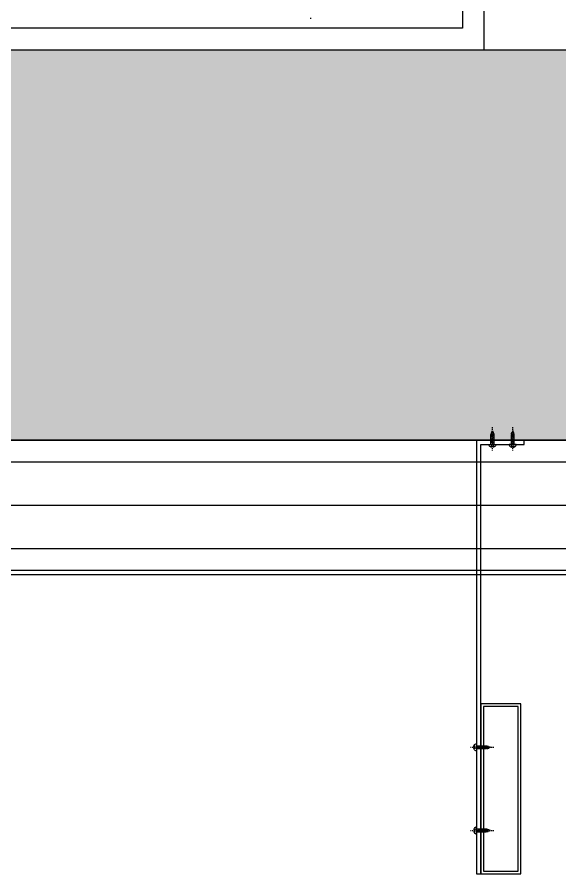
# Model space of a CAD drawing. Header units: inches. Extents: x 21 to 32698, y 13 to 3712.
# Drawn here: x 9927.9 to 9990.5, y 932.1 to 1030.9 of the extents above; entities that cross this region are included whole.
import ezdxf

# ---------------------------------------------------------------- set-up
doc = ezdxf.new("R2010")
doc.units = ezdxf.units.IN
doc.header["$MEASUREMENT"] = 0
for name, pattern in [('DASHDOT', [1, 0.5, -0.25, 0, -0.25]), ('DASHED2', [0.375, 0.25, -0.125]), ('DOT', [6.35, 0, -6.35])]:
    doc.linetypes.add(name, pattern=pattern)
for name, color, linetype, lineweight in [('Z_MİM_-KM-BEAM-RAY', 8, 'DOT', 25), ('Z_MİM_-KM-IRON-09', 8, 'Continuous', 25), ('Z_MİM_-KM-IZO-THERMAL', 8, 'Continuous', 25), ('Z_MİM_-KM-IZO-THERMAL-ROCKWOOL', 8, 'BATTING', 25), ('Z_MİM_-KM-PAINT', 8, 'Continuous', 25), ('Z_MİM_-KM-PATTERN-STRC', 8, 'Continuous', 25), ('Z_MİM_-KM-STRC-CONCRETE', 8, 'Continuous', 25), ('Z_MİM_-KM-WALL', 8, 'Continuous', 25), ('Z_MİM_-KM-WALL-PL', 8, 'Continuous', 25), ('Z_MİM_-KM-WALL-PLASTER', 8, 'Continuous', 25), ('Z_MİM_00', 8, 'Continuous', 25), ('Z_MİM_2-0', 8, 'Continuous', 25), ('Z_MİM_3-1', 8, 'DASHED2', 25), ('Z_MİM_AX', 8, 'DASHDOT', 25), ('Z_MİM_OL', 8, 'Continuous', 25)]:
    doc.layers.add(name, color=color, linetype=linetype, lineweight=lineweight)
doc.linetypes.add('BATTING', pattern='A,0.00254,-2.54,[134,ltypeshp.shx,S=2.54,R=0,X=-2.54,Y=0],-5.08,[134,ltypeshp.shx,S=2.54,R=180,X=2.54,Y=0],-2.54', length=10.16254)

# ---------------------------------------------------------------- blocks, each defined once
blk = doc.blocks.new('VD')
at = {"layer": 'Z_MİM_2-0', "extrusion": (0.164399, -0.986394, 0)}
for points, elevation in [([(-0.17, 0), (4.08, 0)], -11.73), ([(3.85, 0), (-0.4, 0)], -10.35), ([(3.62, 0), (-0.63, 0)], -8.97), ([(3.39, 0), (-0.86, 0)], -7.59), ([(3.16, 0), (-1.09, 0)], -6.21), ([(2.93, 0), (-1.32, 0)], -4.83), ([(2.7, 0), (-1.55, 0)], -3.44), ([(2.47, 0), (-1.79, 0)], -2.06)]:
    blk.add_lwpolyline(points, dxfattribs=dict(at, elevation=elevation))
at = {"layer": 'Z_MİM_2-0'}
blk.add_lwpolyline([(-1.73, 13), (1.72, 13.58)], dxfattribs=at)
at = {"layer": 'Z_MİM_2-0', "extrusion": (0.950035, -0.312144, 0), "elevation": -4.98}
blk.add_lwpolyline([(10.18, 0), (15.15, 0)], dxfattribs=at)
at = {"layer": 'Z_MİM_2-0', "extrusion": (1, 0, 0)}
for points, elevation in [([(0.14, 0), (11.22, 0)], -1.55), ([(11.92, 0), (0.14, 0)], 1.55), ([(-2.72, 0), (-3.09, 0)], -0.45), ([(-3.09, 0), (-2.72, 0)], 0.45)]:
    blk.add_lwpolyline(points, dxfattribs=dict(at, elevation=elevation))
at = {"layer": 'Z_MİM_2-0', "extrusion": (0.932972, 0.359948, 0), "elevation": 5.74}
blk.add_lwpolyline([(14.87, 0), (10.57, 0)], dxfattribs=at)
at = {"layer": 'Z_MİM_2-0', "extrusion": (0.065533, -0.99785, 0), "elevation": -0.9}
blk.add_lwpolyline([(-0.26, 0), (2.16, 0)], dxfattribs=at)
at = {"layer": 'Z_MİM_2-0', "extrusion": (0, 1, 0)}
for points, elevation in [([(4.1, 0), (-4.1, 0)], -0.06), ([(-0.45, 0), (0.45, 0)], -2.72)]:
    blk.add_lwpolyline(points, dxfattribs=dict(at, elevation=elevation))
at = {"layer": 'Z_MİM_2-0'}
for centre, start, end in [((-1.75, 0.14), 270, 0), ((1.75, 0.14), 180, 270)]:
    blk.add_arc(centre, 0.2, start, end, dxfattribs=at)
at = {"layer": 'Z_MİM_2-0', "extrusion": (0, 0, -1)}
for centre, radius, start, end in [((1.28, -0.06), 2.82, 290.35102, 0), ((0, 3.39), 6.5, 273.97611, 290.35102), ((0, 3.39), 6.5, 249.64898, 266.02389), ((-1.28, -0.06), 2.82, 180, 249.64898)]:
    blk.add_arc(centre, radius, start, end, dxfattribs=at)
at = {"layer": 'Z_MİM_3-1', "extrusion": (0.469472, -0.882948, 0)}
blk.add_lwpolyline([(-1.3, 0), (0, 0)], dxfattribs=at)
at = {"layer": 'Z_MİM_3-1', "extrusion": (-0.469472, -0.882948, 0), "elevation": 0}
blk.add_lwpolyline([(0, 0), (1.3, 0)], dxfattribs=at)
at = {"layer": 'Z_MİM_3-1'}
for points in [[(-2.2, -2.72), (-1.15, -0.61)], [(-0.64, -3.08), (-0.52, -0.61)], [(-0.47, -3.09), (-0.35, -0.61)], [(0.47, -3.09), (0.35, -0.61)], [(0.64, -3.08), (0.52, -0.61)], [(1.14, -0.61), (2.2, -2.72)]]:
    blk.add_lwpolyline(points, dxfattribs=at)
at = {"layer": 'Z_MİM_3-1', "extrusion": (0.998869, -0.047542, 0), "elevation": -1.06}
blk.add_lwpolyline([(-3.05, 0), (-0.66, 0)], dxfattribs=at)
at = {"layer": 'Z_MİM_3-1', "extrusion": (0, 1, 0), "elevation": -0.61}
blk.add_lwpolyline([(1.14, 0), (-1.15, 0)], dxfattribs=at)
at = {"layer": 'Z_MİM_3-1', "extrusion": (0.998869, 0.047542, 0), "elevation": 1.06}
blk.add_lwpolyline([(-3.05, 0), (-0.66, 0)], dxfattribs=at)
at = {"layer": 'Z_MİM_AX', "extrusion": (1, 0, 0), "elevation": 0}
blk.add_lwpolyline([(-7.11, 0), (19.94, 0)], dxfattribs=at)
blk = doc.blocks.new('A$C70963ABB')
at = {"layer": 'Z_MİM_-KM-IRON-09'}
blk.add_lwpolyline([(0.4, 20), (0.4, 69.5), (5.4, 69.5), (5.4, 70), (-0.1, 70), (-0.1, 20), (0.4, 20)], dxfattribs=at)
for points in [[(5, 39.6), (0.4, 39.6), (0.4, 20), (5, 20)], [(4.7, 39.3), (0.7, 39.3), (0.7, 20.3), (4.7, 20.3)]]:
    blk.add_lwpolyline(points, close=True, dxfattribs=at)
at = {"layer": 'Z_MİM_OL', "yscale": 0.1, "zscale": 0.1}
for p, xscale in [((1.726, 69.506), 0.1), ((4.074, 69.506), -0.1)]:
    blk.add_blockref('VD', p, dxfattribs=dict(at, xscale=xscale))
at = {"layer": 'Z_MİM_OL', "yscale": 0.1, "zscale": 0.1, "rotation": 270}
for p, xscale in [((-0.094, 34.6), 0.1), ((-0.094, 25), -0.1)]:
    blk.add_blockref('VD', p, dxfattribs=dict(at, xscale=xscale))
blk = doc.blocks.new('-KM_Kolon-1K')
at = {"layer": 'Z_MİM_-KM-PATTERN-STRC'}
blk.add_hatch(color=256, dxfattribs=at).paths.add_polyline_path([(565, 45), (665, 45), (665, 0), (565, 0)], flags=0)
at = {"layer": 'Z_MİM_-KM-STRC-CONCRETE'}
blk.add_lwpolyline([(565, 45), (665, 45), (665, 0), (565, 0)], close=True, dxfattribs=at)
blk = doc.blocks.new('-KM_Kiriş İzi-1K')
at = {"layer": 'Z_MİM_-KM-BEAM-RAY'}
blk.add_line((630, 655), (630, 45), dxfattribs=at)

msp = doc.modelspace()

# ---------------------------------------------------------------- linework, layer by layer
at = {"layer": 'Z_MİM_-KM-IZO-THERMAL'}
msp.add_lwpolyline([(11329.214, 1162.159), (11329.214, 969.583), (12844.215, 969.583), (12844.215, 2594.584), (9029.215, 2594.584), (9029.215, 1624.583), (9319.214, 1624.583), (9319.214, 969.583), (10654.214, 969.583), (10654.214, 1161.832)], dxfattribs=at)
at = {"layer": 'Z_MİM_-KM-IZO-THERMAL-ROCKWOOL', "ltscale": 0.45}
msp.add_lwpolyline([(11334.214, 1162.159), (11334.214, 974.583), (12839.215, 974.583), (12839.215, 2589.584), (9034.215, 2589.584), (9034.215, 1629.583), (9324.214, 1629.583), (9324.214, 974.583), (10649.214, 974.583), (10649.214, 1161.832)], dxfattribs=at)
at = {"layer": 'Z_MİM_-KM-PAINT'}
msp.add_lwpolyline([(11326.214, 1162.159), (11326.214, 966.583), (12847.215, 966.583), (12847.215, 2597.584), (9026.215, 2597.584), (9026.215, 1621.583), (9316.214, 1621.583), (9316.214, 966.583), (10657.214, 966.583), (10657.214, 1161.832)], dxfattribs=at)
at = {"layer": 'Z_MİM_-KM-WALL'}
msp.add_line((9981.714, 1027.083), (9981.714, 1637.083), dxfattribs=at)
at = {"layer": 'Z_MİM_-KM-WALL-PL'}
msp.add_lwpolyline([(11341.714, 1162.159), (11341.714, 982.083), (12831.715, 982.083), (12831.715, 2582.084), (9041.715, 2582.084), (9041.715, 1637.083), (9331.714, 1637.083), (9331.714, 982.083), (10641.714, 982.083), (10641.714, 1161.832)], dxfattribs=at)
at = {"layer": 'Z_MİM_-KM-WALL-PLASTER'}
for points in [[(11326.714, 1162.159), (11326.714, 967.083), (12846.715, 967.083), (12846.715, 2597.084), (9026.715, 2597.084), (9026.715, 1622.083), (9316.714, 1622.083), (9316.714, 967.083), (10656.714, 967.083), (10656.714, 1161.832)], [(11339.214, 1162.159), (11339.214, 979.583), (12834.215, 979.583), (12834.215, 2584.584), (9039.215, 2584.584), (9039.215, 1634.583), (9329.214, 1634.583), (9329.214, 979.583), (10644.214, 979.583), (10644.214, 1161.832)]]:
    msp.add_lwpolyline(points, dxfattribs=at)
msp.add_lwpolyline([(9359.215, 1589.583), (9454.215, 1589.583), (9454.215, 1644.583), (9844.214, 1644.583), (9844.214, 1634.583), (9979.214, 1634.583), (9979.214, 1029.583), (9894.214, 1029.583), (9894.214, 1004.583), (9359.214, 1004.583), (9359.214, 1134.583), (9354.215, 1134.583), (9354.215, 1509.583), (9359.214, 1509.583)], close=True, dxfattribs=at)

# ---------------------------------------------------------------- block references
at = {"layer": 'Z_MİM_-KM-BEAM-RAY'}
msp.add_blockref('-KM_Kiriş İzi-1K', (9331.714, 982.083), dxfattribs=at)
at = {"layer": 'Z_MİM_-KM-STRC-CONCRETE'}
msp.add_blockref('-KM_Kolon-1K', (9331.714, 982.083), dxfattribs=at)
at = {"layer": 'Z_MİM_00'}
msp.add_blockref('A$C70963ABB', (9980.942, 912.083), dxfattribs=at)

doc.saveas('drawing.dxf')
